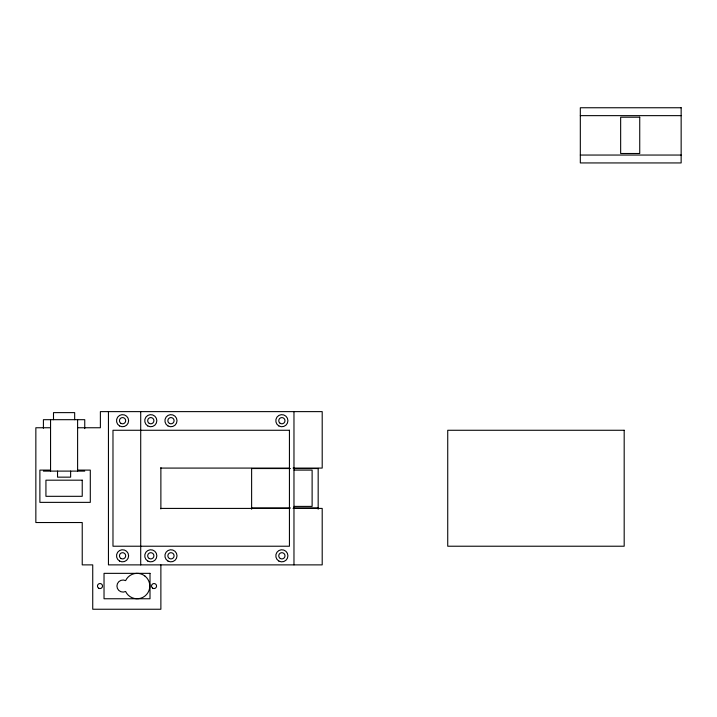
<?xml version="1.0" encoding="UTF-8"?>
<svg xmlns="http://www.w3.org/2000/svg" width="717" height="717" viewBox="0 0 717 717"><rect width="100%" height="100%" fill="white"/><g stroke="black" fill="none" stroke-linecap="round" stroke-linejoin="round"><path stroke-width="1.08" d="M160.877 564.879L160.877 609.244L92.735 609.244L92.735 564.879L82.231 564.879L82.231 522.532L35.85 522.532L35.85 427.753L50.315 427.753M580.322 115.643L681.15 115.643M580.322 155.051L681.15 155.051M78.126 427.753L100.38 427.753L100.38 411.621L322.202 411.621L322.202 468.084L293.074 468.084M160.877 468.084L289.435 468.084M251.622 468.542L290.439 468.542M293.764 468.542L318.169 468.542M49.966 470.101L39.883 470.101L39.883 502.366L90.297 502.366L90.297 470.101L77.974 470.101M294.095 470.101L312.119 470.101L312.119 506.399L294.095 506.399M43.414 471.105L84.749 471.105M251.622 507.95L290.439 507.95M293.764 507.95L318.169 507.95M160.877 508.416L289.713 508.416M293.074 508.416L322.202 508.416L322.202 564.879L108.446 564.879L108.446 411.621M318.169 468.38L318.169 509.213M293.97 411.621L293.97 564.879M251.622 468.38L251.622 509.213M160.877 467.547L160.877 508.945M140.711 411.621L140.711 564.879M84.749 428.623L84.749 419.687L43.414 419.687L43.414 428.255M77.606 419.687L77.606 471.105M74.667 419.687L74.667 412.625L53.497 412.625L53.497 419.687M70.633 471.105L70.633 477.155L57.53 477.155L57.53 471.105M50.557 419.687L50.557 471.105M681.15 107.756L580.322 107.756L580.322 162.938L681.15 162.938L681.15 107.756M639.734 117.203L620.653 117.203L620.653 153.501L639.734 153.501L639.734 117.203M289.435 430.272L112.981 430.272L112.981 546.22L289.435 546.22L289.435 430.272M624.184 430.272L447.731 430.272L447.731 546.22L624.184 546.22L624.184 430.272M82.231 480.184L45.933 480.184L45.933 496.316L82.231 496.316L82.231 480.184M150.005 573.349L104.028 573.349L104.028 598.758L150.005 598.758L150.005 573.349M147.774 561.044A6.05 6.05 0 0 0 156.844 555.8A6.05 6.05 0 0 0 147.774 550.557A6.05 6.05 0 0 0 147.774 561.044M147.774 425.934A6.05 6.05 0 0 0 156.844 420.691A6.05 6.05 0 0 0 147.774 415.448A6.05 6.05 0 0 0 147.774 425.934M278.841 561.044A6.05 6.05 0 0 0 287.92 555.8A6.05 6.05 0 0 0 278.841 550.557A6.05 6.05 0 0 0 278.841 561.044M167.939 561.044A6.05 6.05 0 0 0 177.009 555.8A6.05 6.05 0 0 0 167.939 550.557A6.05 6.05 0 0 0 167.939 561.044M278.841 425.934A6.05 6.05 0 0 0 287.92 420.691A6.05 6.05 0 0 0 278.841 415.448A6.05 6.05 0 0 0 278.841 425.934M167.939 425.934A6.05 6.05 0 0 0 177.009 420.691A6.05 6.05 0 0 0 167.939 415.448A6.05 6.05 0 0 0 167.939 425.934M149.235 423.397A3.128 3.128 0 0 0 153.922 420.691A3.128 3.128 0 0 0 149.235 417.984A3.128 3.128 0 0 0 149.235 423.397M169.4 423.397A3.128 3.128 0 0 0 174.088 420.691A3.128 3.128 0 0 0 169.4 417.984A3.128 3.128 0 0 0 169.4 423.397M280.069 423.245A3.128 3.128 0 0 0 284.981 420.969A3.128 3.128 0 0 0 280.553 417.859A3.128 3.128 0 0 0 280.069 423.245M149.235 558.507A3.128 3.128 0 0 0 153.922 555.8A3.128 3.128 0 0 0 149.235 553.094A3.128 3.128 0 0 0 149.235 558.507M169.4 558.507A3.128 3.128 0 0 0 174.088 555.8A3.128 3.128 0 0 0 169.4 553.094A3.128 3.128 0 0 0 169.4 558.507M280.311 558.507A3.128 3.128 0 0 0 284.999 555.8A3.128 3.128 0 0 0 280.311 553.094A3.128 3.128 0 0 0 280.311 558.507M119.542 561.044A6.05 6.05 0 0 0 128.612 555.8A6.05 6.05 0 0 0 119.542 550.557A6.05 6.05 0 0 0 119.542 561.044M119.542 425.934A6.05 6.05 0 0 0 128.612 420.691A6.05 6.05 0 0 0 119.542 415.448A6.05 6.05 0 0 0 119.542 425.934M121.003 423.397A3.128 3.128 0 0 0 125.69 420.691A3.128 3.128 0 0 0 121.003 417.984A3.128 3.128 0 0 0 121.003 423.397M121.003 558.507A3.128 3.128 0 0 0 125.69 555.8A3.128 3.128 0 0 0 121.003 553.094A3.128 3.128 0 0 0 121.003 558.507M152.587 588.11A2.518 2.518 0 0 0 156.548 586.273A2.518 2.518 0 0 0 152.981 583.763A2.518 2.518 0 0 0 152.587 588.11M144.995 576.101A12.7 12.7 0 0 0 125.618 580.609A6.05 6.05 0 0 0 116.934 586.049A6.05 6.05 0 0 0 125.618 591.498A12.7 12.7 0 0 0 144.995 595.997A12.7 12.7 0 0 0 144.995 576.101M98.731 588.236A2.518 2.518 0 0 0 102.513 586.049A2.518 2.518 0 0 0 98.731 583.862A2.518 2.518 0 0 0 98.731 588.236"/></g></svg>
